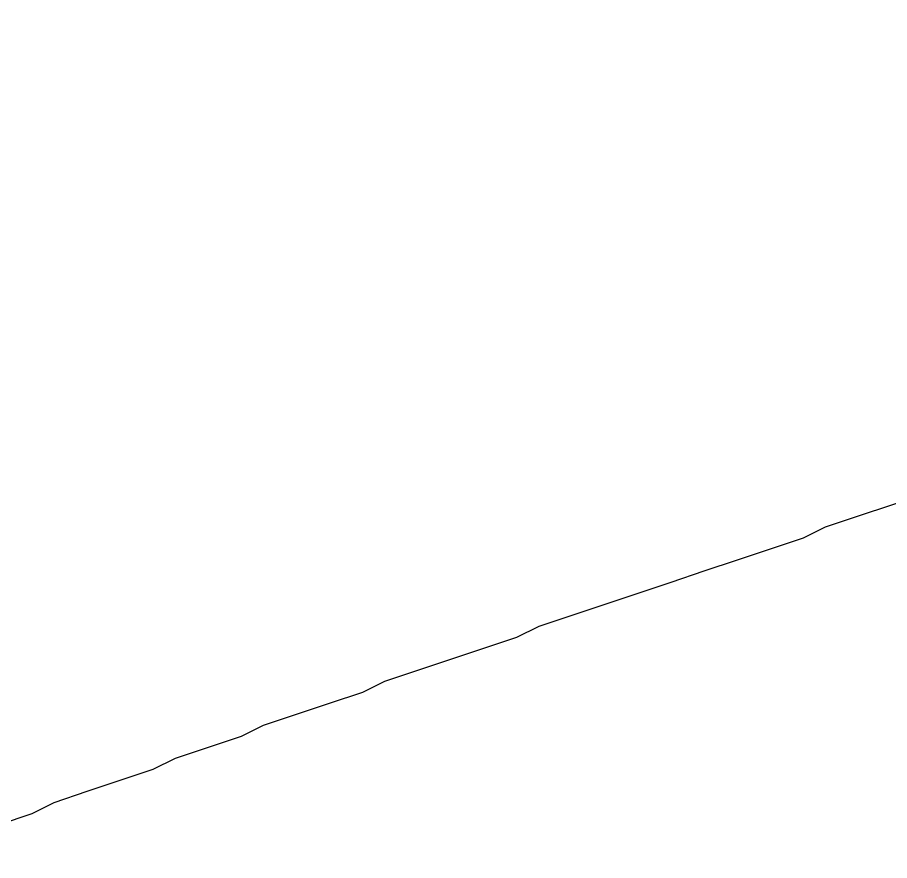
# Model space of a CAD drawing. Header units: millimetres. Extents: x -80 to 62, y -54 to 60.
# Drawn here: x -29.43 to -19.38, y 39.75 to 49.47 of the extents above; entities that cross this region are included whole.
import ezdxf

# ---------------------------------------------------------------- set-up
doc = ezdxf.new("R2010")
doc.units = ezdxf.units.MM
doc.header["$MEASUREMENT"] = 0
doc.layers.add('Capa 1', color=7, linetype='Continuous')

msp = doc.modelspace()

# ---------------------------------------------------------------- linework, layer by layer
at = {"layer": 'Capa 1', "color": 40}
msp.add_open_spline([(1.3328, 59.5846), (1.3328, 59.5846), (0.1903, 59.4579), (0.1903, 59.4579), (0.1903, 59.4579), (0.1903, 59.4579), (-0.8251000000000001, 59.3309), (-0.8251000000000001, 59.3309), (-0.8251000000000001, 59.3309), (-0.8251000000000001, 59.3309), (-1.7138, 59.204), (-1.7138, 59.204), (-1.7138, 59.204), (-1.7138, 59.204), (-2.6027, 59.07680000000001), (-2.6027, 59.07680000000001), (-2.6027, 59.07680000000001), (-2.6027, 59.07680000000001), (-3.2371, 58.9499), (-3.2371, 58.9499), (-3.2371, 58.9499), (-3.2371, 58.9499), (-3.999, 58.8231), (-3.999, 58.8231), (-3.999, 58.8231), (-3.999, 58.8231), (-4.6341, 58.69620000000001), (-4.6341, 58.69620000000001), (-4.6341, 58.69620000000001), (-4.6341, 58.69620000000001), (-5.2686, 58.56910000000001), (-5.2686, 58.56910000000001), (-5.2686, 58.56910000000001), (-5.2686, 58.56910000000001), (-5.9035, 58.44260000000001), (-5.9035, 58.44260000000001), (-5.9035, 58.44260000000001), (-5.9035, 58.44260000000001), (-6.4111, 58.3155), (-6.4111, 58.3155), (-6.4111, 58.3155), (-6.4111, 58.3155), (-6.918900000000001, 58.18850000000001), (-6.918900000000001, 58.18850000000001), (-6.918900000000001, 58.18850000000001), (-6.918900000000001, 58.18850000000001), (-7.553500000000001, 58.0617), (-7.553500000000001, 58.0617), (-7.553500000000001, 58.0617), (-7.553500000000001, 58.0617), (-8.0615, 57.9345), (-8.0615, 57.9345), (-8.0615, 57.9345), (-8.0615, 57.9345), (-8.5694, 57.8078), (-8.5694, 57.8078), (-8.5694, 57.8078), (-8.5694, 57.8078), (-9.077300000000001, 57.68080000000001), (-9.077300000000001, 57.68080000000001), (-9.077300000000001, 57.68080000000001), (-9.077300000000001, 57.68080000000001), (-9.5851, 57.5538), (-9.5851, 57.5538), (-9.5851, 57.5538), (-9.5851, 57.5538), (-9.966000000000001, 57.4269), (-9.966000000000001, 57.4269), (-9.966000000000001, 57.4269), (-9.966000000000001, 57.4269), (-10.4736, 57.3003), (-10.4736, 57.3003), (-10.4736, 57.3003), (-10.4736, 57.3003), (-10.8545, 57.1732), (-10.8545, 57.1732), (-10.8545, 57.1732), (-10.8545, 57.1732), (-11.3624, 57.04620000000001), (-11.3624, 57.04620000000001), (-11.3624, 57.04620000000001), (-11.3624, 57.04620000000001), (-11.7434, 56.9192), (-11.7434, 56.9192), (-11.7434, 56.9192), (-11.7434, 56.9192), (-12.251, 56.7924), (-12.251, 56.7924), (-12.251, 56.7924), (-12.251, 56.7924), (-12.6323, 56.6655), (-12.6323, 56.6655), (-12.6323, 56.6655), (-12.6323, 56.6655), (-13.0126, 56.5384), (-13.0126, 56.5384), (-13.0126, 56.5384), (-13.0126, 56.5384), (-13.3937, 56.4116), (-13.3937, 56.4116), (-13.3937, 56.4116), (-13.3937, 56.4116), (-13.7747, 56.2845), (-13.7747, 56.2845), (-13.7747, 56.2845), (-13.7747, 56.2845), (-14.2826, 56.1578), (-14.2826, 56.1578), (-14.2826, 56.1578), (-14.2826, 56.1578), (-14.6636, 56.0309), (-14.6636, 56.0309), (-14.6636, 56.0309), (-14.6636, 56.0309), (-14.9174, 55.9039), (-14.9174, 55.9039), (-14.9174, 55.9039), (-14.9174, 55.9039), (-15.4249, 55.7771), (-15.4249, 55.7771), (-15.4249, 55.7771), (-15.4249, 55.7771), (-15.6792, 55.6499), (-15.6792, 55.6499), (-15.6792, 55.6499), (-15.6792, 55.6499), (-16.0596, 55.523), (-16.0596, 55.523), (-16.0596, 55.523), (-16.0596, 55.523), (-16.4407, 55.3962), (-16.4407, 55.3962), (-16.4407, 55.3962), (-16.4407, 55.3962), (-16.8215, 55.2693), (-16.8215, 55.2693), (-16.8215, 55.2693), (-16.8215, 55.2693), (-17.2024, 55.14230000000001), (-17.2024, 55.14230000000001), (-17.2024, 55.14230000000001), (-17.2024, 55.14230000000001), (-17.5834, 55.0153), (-17.5834, 55.0153), (-17.5834, 55.0153), (-17.5834, 55.0153), (-17.8375, 54.8883), (-17.8375, 54.8883), (-17.8375, 54.8883), (-17.8375, 54.8883), (-18.2181, 54.762), (-18.2181, 54.762), (-18.2181, 54.762), (-18.2181, 54.762), (-18.599, 54.63460000000001), (-18.599, 54.63460000000001), (-18.599, 54.63460000000001), (-18.599, 54.63460000000001), (-18.9799, 54.5078), (-18.9799, 54.5078), (-18.9799, 54.5078), (-18.9799, 54.5078), (-19.2338, 54.3809), (-19.2338, 54.3809), (-19.2338, 54.3809), (-19.2338, 54.3809), (-19.6148, 54.2539), (-19.6148, 54.2539), (-19.6148, 54.2539), (-19.6148, 54.2539), (-19.8685, 54.1268), (-19.8685, 54.1268), (-19.8685, 54.1268), (-19.8685, 54.1268), (-20.2492, 54.0001), (-20.2492, 54.0001), (-20.2492, 54.0001), (-20.2492, 54.0001), (-20.6305, 53.8732), (-20.6305, 53.8732), (-20.6305, 53.8732), (-20.6305, 53.8732), (-20.8841, 53.7464), (-20.8841, 53.7464), (-20.8841, 53.7464), (-20.8841, 53.7464), (-21.265, 53.6193), (-21.265, 53.6193), (-21.265, 53.6193), (-21.265, 53.6193), (-21.5189, 53.4924), (-21.5189, 53.4924), (-21.5189, 53.4924), (-21.5189, 53.4924), (-21.8996, 53.3655), (-21.8996, 53.3655), (-21.8996, 53.3655), (-21.8996, 53.3655), (-22.1539, 53.23860000000001), (-22.1539, 53.23860000000001), (-22.1539, 53.23860000000001), (-22.1539, 53.23860000000001), (-22.5343, 53.1117), (-22.5343, 53.1117), (-22.5343, 53.1117), (-22.5343, 53.1117), (-22.7885, 52.9846), (-22.7885, 52.9846), (-22.7885, 52.9846), (-22.7885, 52.9846), (-23.1694, 52.85780000000001), (-23.1694, 52.85780000000001), (-23.1694, 52.85780000000001), (-23.1694, 52.85780000000001), (-23.423, 52.7308), (-23.423, 52.7308), (-23.423, 52.7308), (-23.423, 52.7308), (-23.6773, 52.604), (-23.6773, 52.604), (-23.6773, 52.604), (-23.6773, 52.604), (-24.0578, 52.4772), (-24.0578, 52.4772), (-24.0578, 52.4772), (-24.0578, 52.4772), (-24.3122, 52.35), (-24.3122, 52.35), (-24.3122, 52.35), (-24.3122, 52.35), (-24.6929, 52.2231), (-24.6929, 52.2231), (-24.6929, 52.2231), (-24.6929, 52.2231), (-24.9469, 52.0961), (-24.9469, 52.0961), (-24.9469, 52.0961), (-24.9469, 52.0961), (-25.2007, 51.9694), (-25.2007, 51.9694), (-25.2007, 51.9694), (-25.2007, 51.9694), (-25.5815, 51.8425), (-25.5815, 51.8425), (-25.5815, 51.8425), (-25.5815, 51.8425), (-25.8354, 51.71550000000001), (-25.8354, 51.71550000000001), (-25.8354, 51.71550000000001), (-25.8354, 51.71550000000001), (-26.0892, 51.5885), (-26.0892, 51.5885), (-26.0892, 51.5885), (-26.0892, 51.5885), (-26.47, 51.46140000000001), (-26.47, 51.46140000000001), (-26.47, 51.46140000000001), (-26.47, 51.46140000000001), (-26.724, 51.3348), (-26.724, 51.3348), (-26.724, 51.3348), (-26.724, 51.3348), (-26.9781, 51.2077), (-26.9781, 51.2077), (-26.9781, 51.2077), (-26.9781, 51.2077), (-27.2319, 51.0808), (-27.2319, 51.0808), (-27.2319, 51.0808), (-27.2319, 51.0808), (-27.613, 50.954), (-27.613, 50.954), (-27.613, 50.954), (-27.613, 50.954), (-27.8668, 50.8271), (-27.8668, 50.8271), (-27.8668, 50.8271), (-27.8668, 50.8271), (-28.1207, 50.7001), (-28.1207, 50.7001), (-28.1207, 50.7001), (-28.1207, 50.7001), (-28.5014, 50.5731), (-28.5014, 50.5731), (-28.5014, 50.5731), (-28.5014, 50.5731), (-28.7553, 50.4461), (-28.7553, 50.4461), (-28.7553, 50.4461), (-28.7553, 50.4461), (-29.0093, 50.3194), (-29.0093, 50.3194), (-29.0093, 50.3194), (-29.0093, 50.3194), (-29.2632, 50.1922), (-29.2632, 50.1922), (-29.2632, 50.1922), (-29.2632, 50.1922), (-29.5169, 50.0655), (-29.5169, 50.0655), (-29.5169, 50.0655), (-29.5169, 50.0655), (-29.7709, 49.93830000000001), (-29.7709, 49.93830000000001), (-29.7709, 49.93830000000001), (-29.7709, 49.93830000000001), (-30.1521, 49.8117), (-30.1521, 49.8117), (-30.1521, 49.8117), (-30.1521, 49.8117), (-30.4057, 49.6848), (-30.4057, 49.6848), (-30.4057, 49.6848), (-30.4057, 49.6848), (-30.66, 49.5577), (-30.66, 49.5577), (-30.66, 49.5577), (-30.66, 49.5577), (-30.9138, 49.43080000000001), (-30.9138, 49.43080000000001), (-30.9138, 49.43080000000001), (-30.9138, 49.43080000000001), (-31.1677, 49.304), (-31.1677, 49.304), (-31.1677, 49.304), (-31.1677, 49.304), (-31.2944, 49.177), (-31.2944, 49.177), (-31.2944, 49.177), (-31.2944, 49.177), (-31.9111, 48.7944), (-31.9111, 48.7944), (-31.9111, 48.7944), (-31.9111, 48.7944), (-32.1833, 45.3691), (-32.1833, 45.3691), (-32.1833, 45.3691), (-32.352, 43.4966), (-31.5482, 41.2561), (-31.5431, 39.75230000000001), (-31.5431, 39.75230000000001), (-31.5431, 39.75230000000001), (-30.66, 39.9116), (-30.66, 39.9116), (-30.66, 39.9116), (-30.66, 39.9116), (-30.2787, 39.9116), (-30.2787, 39.9116), (-30.2787, 39.9116), (-30.2787, 39.9116), (-29.898, 40.0386), (-29.898, 40.0386), (-29.898, 40.0386), (-29.898, 40.0386), (-29.6444, 40.16560000000001), (-29.6444, 40.16560000000001), (-29.6444, 40.16560000000001), (-29.6444, 40.16560000000001), (-29.2632, 40.2924), (-29.2632, 40.2924), (-29.2632, 40.2924), (-29.2632, 40.2924), (-29.0093, 40.4192), (-29.0093, 40.4192), (-29.0093, 40.4192), (-29.0093, 40.4192), (-28.6286, 40.5463), (-28.6286, 40.5463), (-28.6286, 40.5463), (-28.6286, 40.5463), (-28.2476, 40.6732), (-28.2476, 40.6732), (-28.2476, 40.6732), (-28.2476, 40.6732), (-27.8668, 40.8), (-27.8668, 40.8), (-27.8668, 40.8), (-27.8668, 40.8), (-27.613, 40.9269), (-27.613, 40.9269), (-27.613, 40.9269), (-27.613, 40.9269), (-27.2319, 41.054), (-27.2319, 41.054), (-27.2319, 41.054), (-27.2319, 41.054), (-26.8511, 41.1811), (-26.8511, 41.1811), (-26.8511, 41.1811), (-26.8511, 41.1811), (-26.5971, 41.3079), (-26.5971, 41.3079), (-26.5971, 41.3079), (-26.5971, 41.3079), (-26.2165, 41.4346), (-26.2165, 41.4346), (-26.2165, 41.4346), (-26.2165, 41.4346), (-25.8354, 41.5615), (-25.8354, 41.5615), (-25.8354, 41.5615), (-25.8354, 41.5615), (-25.4546, 41.6886), (-25.4546, 41.6886), (-25.4546, 41.6886), (-25.4546, 41.6886), (-25.2007, 41.8155), (-25.2007, 41.8155), (-25.2007, 41.8155), (-25.2007, 41.8155), (-24.8199, 41.9424), (-24.8199, 41.9424), (-24.8199, 41.9424), (-24.8199, 41.9424), (-24.4389, 42.06930000000001), (-24.4389, 42.06930000000001), (-24.4389, 42.06930000000001), (-24.4389, 42.06930000000001), (-24.0578, 42.1965), (-24.0578, 42.1965), (-24.0578, 42.1965), (-24.0578, 42.1965), (-23.6773, 42.3231), (-23.6773, 42.3231), (-23.6773, 42.3231), (-23.6773, 42.3231), (-23.423, 42.45), (-23.423, 42.45), (-23.423, 42.45), (-23.423, 42.45), (-23.0421, 42.57720000000001), (-23.0421, 42.57720000000001), (-23.0421, 42.57720000000001), (-23.0421, 42.57720000000001), (-22.6619, 42.7039), (-22.6619, 42.7039), (-22.6619, 42.7039), (-22.6619, 42.7039), (-22.2807, 42.8308), (-22.2807, 42.8308), (-22.2807, 42.8308), (-22.2807, 42.8308), (-21.8996, 42.9576), (-21.8996, 42.9576), (-21.8996, 42.9576), (-21.8996, 42.9576), (-21.5189, 43.08470000000001), (-21.5189, 43.08470000000001), (-21.5189, 43.08470000000001), (-21.5189, 43.08470000000001), (-21.1384, 43.2117), (-21.1384, 43.2117), (-21.1384, 43.2117), (-21.1384, 43.2117), (-20.757, 43.3386), (-20.757, 43.3386), (-20.757, 43.3386), (-20.757, 43.3386), (-20.3763, 43.4652), (-20.3763, 43.4652), (-20.3763, 43.4652), (-20.3763, 43.4652), (-20.1225, 43.59240000000001), (-20.1225, 43.59240000000001), (-20.1225, 43.59240000000001), (-20.1225, 43.59240000000001), (-19.7415, 43.7193), (-19.7415, 43.7193), (-19.7415, 43.7193), (-19.7415, 43.7193), (-19.3606, 43.8463), (-19.3606, 43.8463), (-19.3606, 43.8463), (-19.3606, 43.8463), (-18.9799, 43.97320000000001), (-18.9799, 43.97320000000001), (-18.9799, 43.97320000000001), (-18.9799, 43.97320000000001), (-18.599, 44.1), (-18.599, 44.1), (-18.599, 44.1), (-18.599, 44.1), (-18.0911, 44.2271), (-18.0911, 44.2271), (-18.0911, 44.2271), (-18.0911, 44.2271), (-17.8375, 44.3537), (-17.8375, 44.3537), (-17.8375, 44.3537), (-17.8375, 44.3537), (-17.3294, 44.4807), (-17.3294, 44.4807), (-17.3294, 44.4807), (-17.3294, 44.4807), (-16.9486, 44.6079), (-16.9486, 44.6079), (-16.9486, 44.6079), (-16.9486, 44.6079), (-16.5674, 44.7348), (-16.5674, 44.7348), (-16.5674, 44.7348), (-16.5674, 44.7348), (-16.1868, 44.8616), (-16.1868, 44.8616), (-16.1868, 44.8616), (-16.1868, 44.8616), (-15.8061, 44.9885), (-15.8061, 44.9885), (-15.8061, 44.9885), (-15.8061, 44.9885), (-15.4249, 45.1154), (-15.4249, 45.1154), (-15.4249, 45.1154), (-15.4249, 45.1154), (-14.9174, 45.2424), (-14.9174, 45.2424), (-14.9174, 45.2424), (-14.9174, 45.2424), (-14.5361, 45.3691), (-14.5361, 45.3691), (-14.5361, 45.3691), (-14.5361, 45.3691), (-14.1555, 45.49610000000001), (-14.1555, 45.49610000000001), (-14.1555, 45.49610000000001), (-14.1555, 45.49610000000001), (-13.7747, 45.6233), (-13.7747, 45.6233), (-13.7747, 45.6233), (-13.7747, 45.6233), (-13.2669, 45.7502), (-13.2669, 45.7502), (-13.2669, 45.7502), (-13.2669, 45.7502), (-12.8859, 45.8771), (-12.8859, 45.8771), (-12.8859, 45.8771), (-12.8859, 45.8771), (-12.505, 46.0037), (-12.505, 46.0037), (-12.505, 46.0037), (-12.505, 46.0037), (-11.9971, 46.1309), (-11.9971, 46.1309), (-11.9971, 46.1309), (-11.9971, 46.1309), (-11.6168, 46.2577), (-11.6168, 46.2577), (-11.6168, 46.2577), (-11.6168, 46.2577), (-11.1091, 46.3846), (-11.1091, 46.3846), (-11.1091, 46.3846), (-11.1091, 46.3846), (-10.601, 46.51150000000001), (-10.601, 46.51150000000001), (-10.601, 46.51150000000001), (-10.601, 46.51150000000001), (-10.2198, 46.6385), (-10.2198, 46.6385), (-10.2198, 46.6385), (-10.2198, 46.6385), (-9.712, 46.7655), (-9.712, 46.7655), (-9.712, 46.7655), (-9.712, 46.7655), (-9.2042, 46.8924), (-9.2042, 46.8924), (-9.2042, 46.8924), (-9.2042, 46.8924), (-8.6964, 47.0191), (-8.6964, 47.0191), (-8.6964, 47.0191), (-8.6964, 47.0191), (-8.188500000000001, 47.1461), (-8.188500000000001, 47.1461), (-8.188500000000001, 47.1461), (-8.188500000000001, 47.1461), (-7.553500000000001, 47.2733), (-7.553500000000001, 47.2733), (-7.553500000000001, 47.2733), (-7.553500000000001, 47.2733), (-6.918900000000001, 47.4001), (-6.918900000000001, 47.4001), (-6.918900000000001, 47.4001), (-6.918900000000001, 47.4001), (-6.2843, 47.5268), (-6.2843, 47.5268), (-6.2843, 47.5268), (-6.2843, 47.5268), (-5.649500000000001, 47.6538), (-5.649500000000001, 47.6538), (-5.649500000000001, 47.6538), (-5.649500000000001, 47.6538), (-4.760800000000001, 47.7809), (-4.760800000000001, 47.7809), (-4.760800000000001, 47.7809), (-4.760800000000001, 47.7809), (-4.1261, 47.9076), (-4.1261, 47.9076), (-4.1261, 47.9076), (-4.1261, 47.9076), (-3.1107, 48.03460000000001), (-3.1107, 48.03460000000001), (-3.1107, 48.03460000000001), (-3.1107, 48.03460000000001), (-2.0949, 48.1616), (-2.0949, 48.1616), (-2.0949, 48.1616), (-2.0949, 48.1616), (-1.0791, 48.28870000000001), (-1.0791, 48.28870000000001), (-1.0791, 48.28870000000001), (-1.0791, 48.28870000000001), (0.3174, 48.4155), (0.3174, 48.4155), (0.3174, 48.4155), (0.3174, 48.4155), (2.2218, 48.5422), (2.2218, 48.5422), (2.2218, 48.5422), (2.2218, 48.5422), (5.2685, 48.6692), (5.2685, 48.6692), (5.2685, 48.6692), (5.2685, 48.6692), (9.4585, 48.6692), (9.4585, 48.6692), (9.4585, 48.6692), (9.4585, 48.6692), (13.0132, 48.6692), (13.0132, 48.6692), (13.0132, 48.6692), (13.0132, 48.6692), (13.7747, 48.6692), (13.7747, 48.6692), (13.7747, 48.6692), (12.4161, 54.49890000000001), (11.802, 55.4539), (8.9504, 59.7116), (8.9504, 59.7116), (8.9504, 59.7116), (2.8566, 59.7116), (2.8566, 59.7116), (2.8566, 59.7116), (2.8566, 59.7116), (1.3328, 59.5846), (1.3328, 59.5846)], degree=3, knots=[0, 0, 0, 0, 0.0061728395061728, 0.0061728395061728, 0.0061728395061728, 0.0061728395061728, 0.0123456790123457, 0.0123456790123457, 0.0123456790123457, 0.0123456790123457, 0.0185185185185185, 0.0185185185185185, 0.0185185185185185, 0.0185185185185185, 0.0246913580246914, 0.0246913580246914, 0.0246913580246914, 0.0246913580246914, 0.0308641975308642, 0.0308641975308642, 0.0308641975308642, 0.0308641975308642, 0.037037037037037, 0.037037037037037, 0.037037037037037, 0.037037037037037, 0.0432098765432099, 0.0432098765432099, 0.0432098765432099, 0.0432098765432099, 0.0493827160493827, 0.0493827160493827, 0.0493827160493827, 0.0493827160493827, 0.0555555555555556, 0.0555555555555556, 0.0555555555555556, 0.0555555555555556, 0.0617283950617284, 0.0617283950617284, 0.0617283950617284, 0.0617283950617284, 0.0679012345679012, 0.0679012345679012, 0.0679012345679012, 0.0679012345679012, 0.0740740740740741, 0.0740740740740741, 0.0740740740740741, 0.0740740740740741, 0.0802469135802469, 0.0802469135802469, 0.0802469135802469, 0.0802469135802469, 0.0864197530864197, 0.0864197530864197, 0.0864197530864197, 0.0864197530864197, 0.0925925925925926, 0.0925925925925926, 0.0925925925925926, 0.0925925925925926, 0.0987654320987654, 0.0987654320987654, 0.0987654320987654, 0.0987654320987654, 0.1049382716049383, 0.1049382716049383, 0.1049382716049383, 0.1049382716049383, 0.1111111111111111, 0.1111111111111111, 0.1111111111111111, 0.1111111111111111, 0.1172839506172839, 0.1172839506172839, 0.1172839506172839, 0.1172839506172839, 0.1234567901234568, 0.1234567901234568, 0.1234567901234568, 0.1234567901234568, 0.1296296296296296, 0.1296296296296296, 0.1296296296296296, 0.1296296296296296, 0.1358024691358025, 0.1358024691358025, 0.1358024691358025, 0.1358024691358025, 0.1419753086419753, 0.1419753086419753, 0.1419753086419753, 0.1419753086419753, 0.1481481481481481, 0.1481481481481481, 0.1481481481481481, 0.1481481481481481, 0.154320987654321, 0.154320987654321, 0.154320987654321, 0.154320987654321, 0.1604938271604938, 0.1604938271604938, 0.1604938271604938, 0.1604938271604938, 0.1666666666666667, 0.1666666666666667, 0.1666666666666667, 0.1666666666666667, 0.1728395061728395, 0.1728395061728395, 0.1728395061728395, 0.1728395061728395, 0.1790123456790123, 0.1790123456790123, 0.1790123456790123, 0.1790123456790123, 0.1851851851851852, 0.1851851851851852, 0.1851851851851852, 0.1851851851851852, 0.191358024691358, 0.191358024691358, 0.191358024691358, 0.191358024691358, 0.1975308641975309, 0.1975308641975309, 0.1975308641975309, 0.1975308641975309, 0.2037037037037037, 0.2037037037037037, 0.2037037037037037, 0.2037037037037037, 0.2098765432098765, 0.2098765432098765, 0.2098765432098765, 0.2098765432098765, 0.2160493827160494, 0.2160493827160494, 0.2160493827160494, 0.2160493827160494, 0.2222222222222222, 0.2222222222222222, 0.2222222222222222, 0.2222222222222222, 0.2283950617283951, 0.2283950617283951, 0.2283950617283951, 0.2283950617283951, 0.2345679012345679, 0.2345679012345679, 0.2345679012345679, 0.2345679012345679, 0.2407407407407407, 0.2407407407407407, 0.2407407407407407, 0.2407407407407407, 0.2469135802469136, 0.2469135802469136, 0.2469135802469136, 0.2469135802469136, 0.2530864197530864, 0.2530864197530864, 0.2530864197530864, 0.2530864197530864, 0.2592592592592593, 0.2592592592592593, 0.2592592592592593, 0.2592592592592593, 0.2654320987654322, 0.2654320987654322, 0.2654320987654322, 0.2654320987654322, 0.271604938271605, 0.271604938271605, 0.271604938271605, 0.271604938271605, 0.2777777777777779, 0.2777777777777779, 0.2777777777777779, 0.2777777777777779, 0.2839506172839508, 0.2839506172839508, 0.2839506172839508, 0.2839506172839508, 0.2901234567901236, 0.2901234567901236, 0.2901234567901236, 0.2901234567901236, 0.2962962962962965, 0.2962962962962965, 0.2962962962962965, 0.2962962962962965, 0.3024691358024694, 0.3024691358024694, 0.3024691358024694, 0.3024691358024694, 0.3086419753086422, 0.3086419753086422, 0.3086419753086422, 0.3086419753086422, 0.3148148148148151, 0.3148148148148151, 0.3148148148148151, 0.3148148148148151, 0.320987654320988, 0.320987654320988, 0.320987654320988, 0.320987654320988, 0.3271604938271608, 0.3271604938271608, 0.3271604938271608, 0.3271604938271608, 0.3333333333333337, 0.3333333333333337, 0.3333333333333337, 0.3333333333333337, 0.3395061728395066, 0.3395061728395066, 0.3395061728395066, 0.3395061728395066, 0.3456790123456794, 0.3456790123456794, 0.3456790123456794, 0.3456790123456794, 0.3518518518518523, 0.3518518518518523, 0.3518518518518523, 0.3518518518518523, 0.3580246913580252, 0.3580246913580252, 0.3580246913580252, 0.3580246913580252, 0.364197530864198, 0.364197530864198, 0.364197530864198, 0.364197530864198, 0.3703703703703709, 0.3703703703703709, 0.3703703703703709, 0.3703703703703709, 0.3765432098765438, 0.3765432098765438, 0.3765432098765438, 0.3765432098765438, 0.3827160493827166, 0.3827160493827166, 0.3827160493827166, 0.3827160493827166, 0.3888888888888895, 0.3888888888888895, 0.3888888888888895, 0.3888888888888895, 0.3950617283950624, 0.3950617283950624, 0.3950617283950624, 0.3950617283950624, 0.4012345679012352, 0.4012345679012352, 0.4012345679012352, 0.4012345679012352, 0.4074074074074081, 0.4074074074074081, 0.4074074074074081, 0.4074074074074081, 0.413580246913581, 0.413580246913581, 0.413580246913581, 0.413580246913581, 0.4197530864197538, 0.4197530864197538, 0.4197530864197538, 0.4197530864197538, 0.4259259259259267, 0.4259259259259267, 0.4259259259259267, 0.4259259259259267, 0.4320987654320996, 0.4320987654320996, 0.4320987654320996, 0.4320987654320996, 0.4382716049382724, 0.4382716049382724, 0.4382716049382724, 0.4382716049382724, 0.4444444444444453, 0.4444444444444453, 0.4444444444444453, 0.4444444444444453, 0.4506172839506182, 0.4506172839506182, 0.4506172839506182, 0.4506172839506182, 0.456790123456791, 0.456790123456791, 0.456790123456791, 0.456790123456791, 0.4629629629629639, 0.4629629629629639, 0.4629629629629639, 0.4629629629629639, 0.4691358024691368, 0.4691358024691368, 0.4691358024691368, 0.4691358024691368, 0.4753086419753096, 0.4753086419753096, 0.4753086419753096, 0.4753086419753096, 0.4814814814814825, 0.4814814814814825, 0.4814814814814825, 0.4814814814814825, 0.4876543209876554, 0.4876543209876554, 0.4876543209876554, 0.4876543209876554, 0.4938271604938282, 0.4938271604938282, 0.4938271604938282, 0.4938271604938282, 0.5000000000000011, 0.5000000000000011, 0.5000000000000011, 0.5000000000000011, 0.506172839506174, 0.506172839506174, 0.506172839506174, 0.506172839506174, 0.5123456790123468, 0.5123456790123468, 0.5123456790123468, 0.5123456790123468, 0.5185185185185197, 0.5185185185185197, 0.5185185185185197, 0.5185185185185197, 0.5246913580246926, 0.5246913580246926, 0.5246913580246926, 0.5246913580246926, 0.5308641975308654, 0.5308641975308654, 0.5308641975308654, 0.5308641975308654, 0.5370370370370383, 0.5370370370370383, 0.5370370370370383, 0.5370370370370383, 0.5432098765432112, 0.5432098765432112, 0.5432098765432112, 0.5432098765432112, 0.549382716049384, 0.549382716049384, 0.549382716049384, 0.549382716049384, 0.5555555555555569, 0.5555555555555569, 0.5555555555555569, 0.5555555555555569, 0.5617283950617298, 0.5617283950617298, 0.5617283950617298, 0.5617283950617298, 0.5679012345679026, 0.5679012345679026, 0.5679012345679026, 0.5679012345679026, 0.5740740740740755, 0.5740740740740755, 0.5740740740740755, 0.5740740740740755, 0.5802469135802484, 0.5802469135802484, 0.5802469135802484, 0.5802469135802484, 0.5864197530864212, 0.5864197530864212, 0.5864197530864212, 0.5864197530864212, 0.5925925925925941, 0.5925925925925941, 0.5925925925925941, 0.5925925925925941, 0.598765432098767, 0.598765432098767, 0.598765432098767, 0.598765432098767, 0.6049382716049398, 0.6049382716049398, 0.6049382716049398, 0.6049382716049398, 0.6111111111111127, 0.6111111111111127, 0.6111111111111127, 0.6111111111111127, 0.6172839506172856, 0.6172839506172856, 0.6172839506172856, 0.6172839506172856, 0.6234567901234584, 0.6234567901234584, 0.6234567901234584, 0.6234567901234584, 0.6296296296296313, 0.6296296296296313, 0.6296296296296313, 0.6296296296296313, 0.6358024691358042, 0.6358024691358042, 0.6358024691358042, 0.6358024691358042, 0.641975308641977, 0.641975308641977, 0.641975308641977, 0.641975308641977, 0.6481481481481499, 0.6481481481481499, 0.6481481481481499, 0.6481481481481499, 0.6543209876543228, 0.6543209876543228, 0.6543209876543228, 0.6543209876543228, 0.6604938271604957, 0.6604938271604957, 0.6604938271604957, 0.6604938271604957, 0.6666666666666685, 0.6666666666666685, 0.6666666666666685, 0.6666666666666685, 0.6728395061728414, 0.6728395061728414, 0.6728395061728414, 0.6728395061728414, 0.6790123456790143, 0.6790123456790143, 0.6790123456790143, 0.6790123456790143, 0.6851851851851871, 0.6851851851851871, 0.6851851851851871, 0.6851851851851871, 0.69135802469136, 0.69135802469136, 0.69135802469136, 0.69135802469136, 0.6975308641975329, 0.6975308641975329, 0.6975308641975329, 0.6975308641975329, 0.7037037037037057, 0.7037037037037057, 0.7037037037037057, 0.7037037037037057, 0.7098765432098786, 0.7098765432098786, 0.7098765432098786, 0.7098765432098786, 0.7160493827160515, 0.7160493827160515, 0.7160493827160515, 0.7160493827160515, 0.7222222222222243, 0.7222222222222243, 0.7222222222222243, 0.7222222222222243, 0.7283950617283972, 0.7283950617283972, 0.7283950617283972, 0.7283950617283972, 0.73456790123457, 0.73456790123457, 0.73456790123457, 0.73456790123457, 0.7407407407407429, 0.7407407407407429, 0.7407407407407429, 0.7407407407407429, 0.7469135802469158, 0.7469135802469158, 0.7469135802469158, 0.7469135802469158, 0.7530864197530887, 0.7530864197530887, 0.7530864197530887, 0.7530864197530887, 0.7592592592592615, 0.7592592592592615, 0.7592592592592615, 0.7592592592592615, 0.7654320987654344, 0.7654320987654344, 0.7654320987654344, 0.7654320987654344, 0.7716049382716073, 0.7716049382716073, 0.7716049382716073, 0.7716049382716073, 0.7777777777777801, 0.7777777777777801, 0.7777777777777801, 0.7777777777777801, 0.783950617283953, 0.783950617283953, 0.783950617283953, 0.783950617283953, 0.7901234567901259, 0.7901234567901259, 0.7901234567901259, 0.7901234567901259, 0.7962962962962987, 0.7962962962962987, 0.7962962962962987, 0.7962962962962987, 0.8024691358024716, 0.8024691358024716, 0.8024691358024716, 0.8024691358024716, 0.8086419753086445, 0.8086419753086445, 0.8086419753086445, 0.8086419753086445, 0.8148148148148173, 0.8148148148148173, 0.8148148148148173, 0.8148148148148173, 0.8209876543209902, 0.8209876543209902, 0.8209876543209902, 0.8209876543209902, 0.8271604938271631, 0.8271604938271631, 0.8271604938271631, 0.8271604938271631, 0.8333333333333359, 0.8333333333333359, 0.8333333333333359, 0.8333333333333359, 0.8395061728395088, 0.8395061728395088, 0.8395061728395088, 0.8395061728395088, 0.8456790123456817, 0.8456790123456817, 0.8456790123456817, 0.8456790123456817, 0.8518518518518545, 0.8518518518518545, 0.8518518518518545, 0.8518518518518545, 0.8580246913580274, 0.8580246913580274, 0.8580246913580274, 0.8580246913580274, 0.8641975308642003, 0.8641975308642003, 0.8641975308642003, 0.8641975308642003, 0.8703703703703731, 0.8703703703703731, 0.8703703703703731, 0.8703703703703731, 0.876543209876546, 0.876543209876546, 0.876543209876546, 0.876543209876546, 0.8827160493827189, 0.8827160493827189, 0.8827160493827189, 0.8827160493827189, 0.8888888888888917, 0.8888888888888917, 0.8888888888888917, 0.8888888888888917, 0.8950617283950646, 0.8950617283950646, 0.8950617283950646, 0.8950617283950646, 0.9012345679012375, 0.9012345679012375, 0.9012345679012375, 0.9012345679012375, 0.9074074074074103, 0.9074074074074103, 0.9074074074074103, 0.9074074074074103, 0.9135802469135832, 0.9135802469135832, 0.9135802469135832, 0.9135802469135832, 0.9197530864197561, 0.9197530864197561, 0.9197530864197561, 0.9197530864197561, 0.9259259259259289, 0.9259259259259289, 0.9259259259259289, 0.9259259259259289, 0.9320987654321018, 0.9320987654321018, 0.9320987654321018, 0.9320987654321018, 0.9382716049382747, 0.9382716049382747, 0.9382716049382747, 0.9382716049382747, 0.9444444444444475, 0.9444444444444475, 0.9444444444444475, 0.9444444444444475, 0.9506172839506204, 0.9506172839506204, 0.9506172839506204, 0.9506172839506204, 0.9567901234567933, 0.9567901234567933, 0.9567901234567933, 0.9567901234567933, 0.9629629629629661, 0.9629629629629661, 0.9629629629629661, 0.9629629629629661, 0.969135802469139, 0.969135802469139, 0.969135802469139, 0.969135802469139, 0.9753086419753119, 0.9753086419753119, 0.9753086419753119, 0.9753086419753119, 0.9814814814814847, 0.9814814814814847, 0.9814814814814847, 0.9814814814814847, 0.9876543209876576, 0.9876543209876576, 0.9876543209876576, 0.9876543209876576, 0.9938271604938305, 0.9938271604938305, 0.9938271604938305, 0.9938271604938305, 1, 1, 1, 1], dxfattribs=at)

doc.saveas('drawing.dxf')
